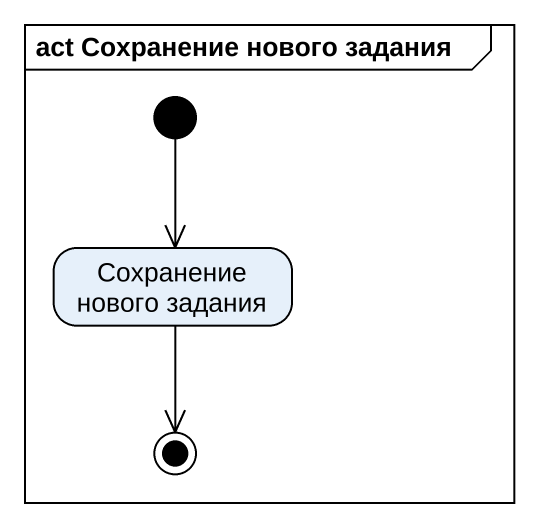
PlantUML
@startuml
mainframe act Сохранение нового задания
hide empty description
state "Сохранение нового задания" as Сохранение_нового_задания
[*] --> Сохранение_нового_задания
Сохранение_нового_задания --> [*]
@enduml
